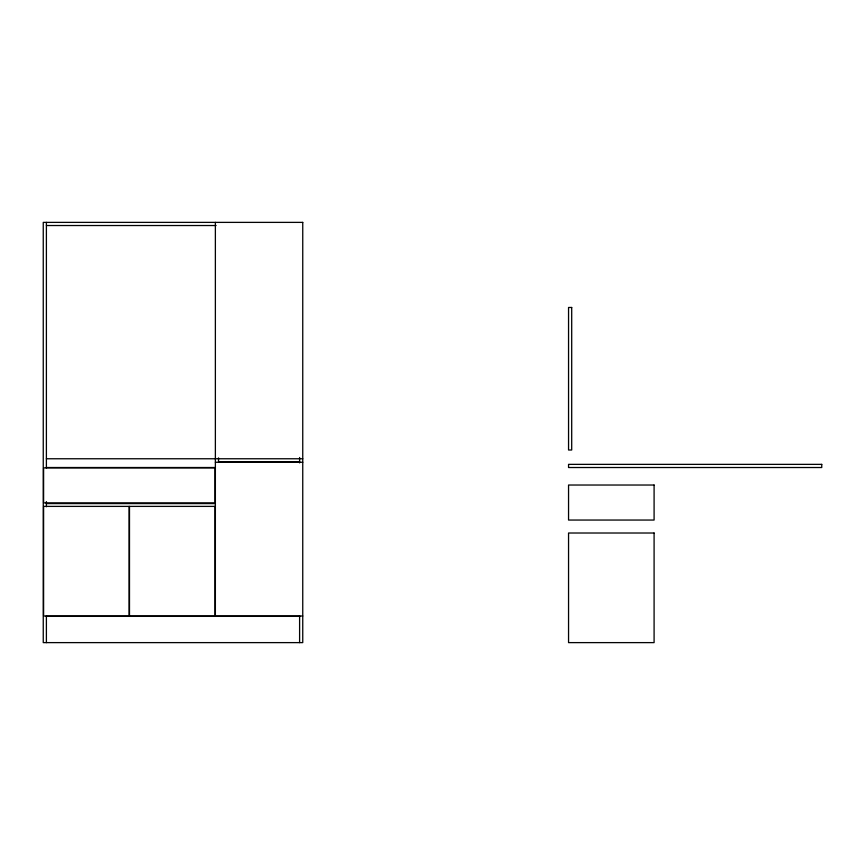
<?xml version="1.0" encoding="UTF-8"?>
<svg xmlns="http://www.w3.org/2000/svg" width="865" height="865" viewBox="0 0 865 865"><rect width="100%" height="100%" fill="white"/><g stroke="black" fill="none" stroke-linecap="round" stroke-linejoin="round"><path stroke-width="1.3" d="M46.396 225.527L216.099 225.527M46.396 458.764L302.75 458.764M299.604 461.921L218.531 461.921L218.531 457.866M215.374 462.267L302.75 462.267M46.396 467.522L215.374 467.522M46.396 503.592L215.374 503.592M302.75 616.01L215.374 616.01L215.374 222.381M46.396 616.356L299.604 616.356M299.604 457.499L299.604 462.905M299.604 615.599L299.604 642.619M46.396 222.381L46.396 468.311M46.396 501.603L46.396 506.739M46.396 615.599L46.396 642.619M302.75 222.381L43.25 222.381L43.25 642.619L302.75 642.619L302.75 222.381M571.7 307.475L568.554 307.475L568.554 450.005L571.7 450.005L571.7 307.475M821.75 464.364L568.554 464.364L568.554 467.522L821.75 467.522L821.75 464.364M215.028 467.868L43.596 467.868L43.596 502.889L215.028 502.889L215.028 467.868M654.091 485.027L568.554 485.027L568.554 520.049L654.091 520.049L654.091 485.027M129.134 506.393L43.596 506.393L43.596 616.01L129.134 616.01L129.134 506.393M215.028 506.393L129.49 506.393L129.49 616.01L215.028 616.01L215.028 506.393M654.091 533.013L568.554 533.013L568.554 642.619L654.091 642.619L654.091 533.013"/></g></svg>
